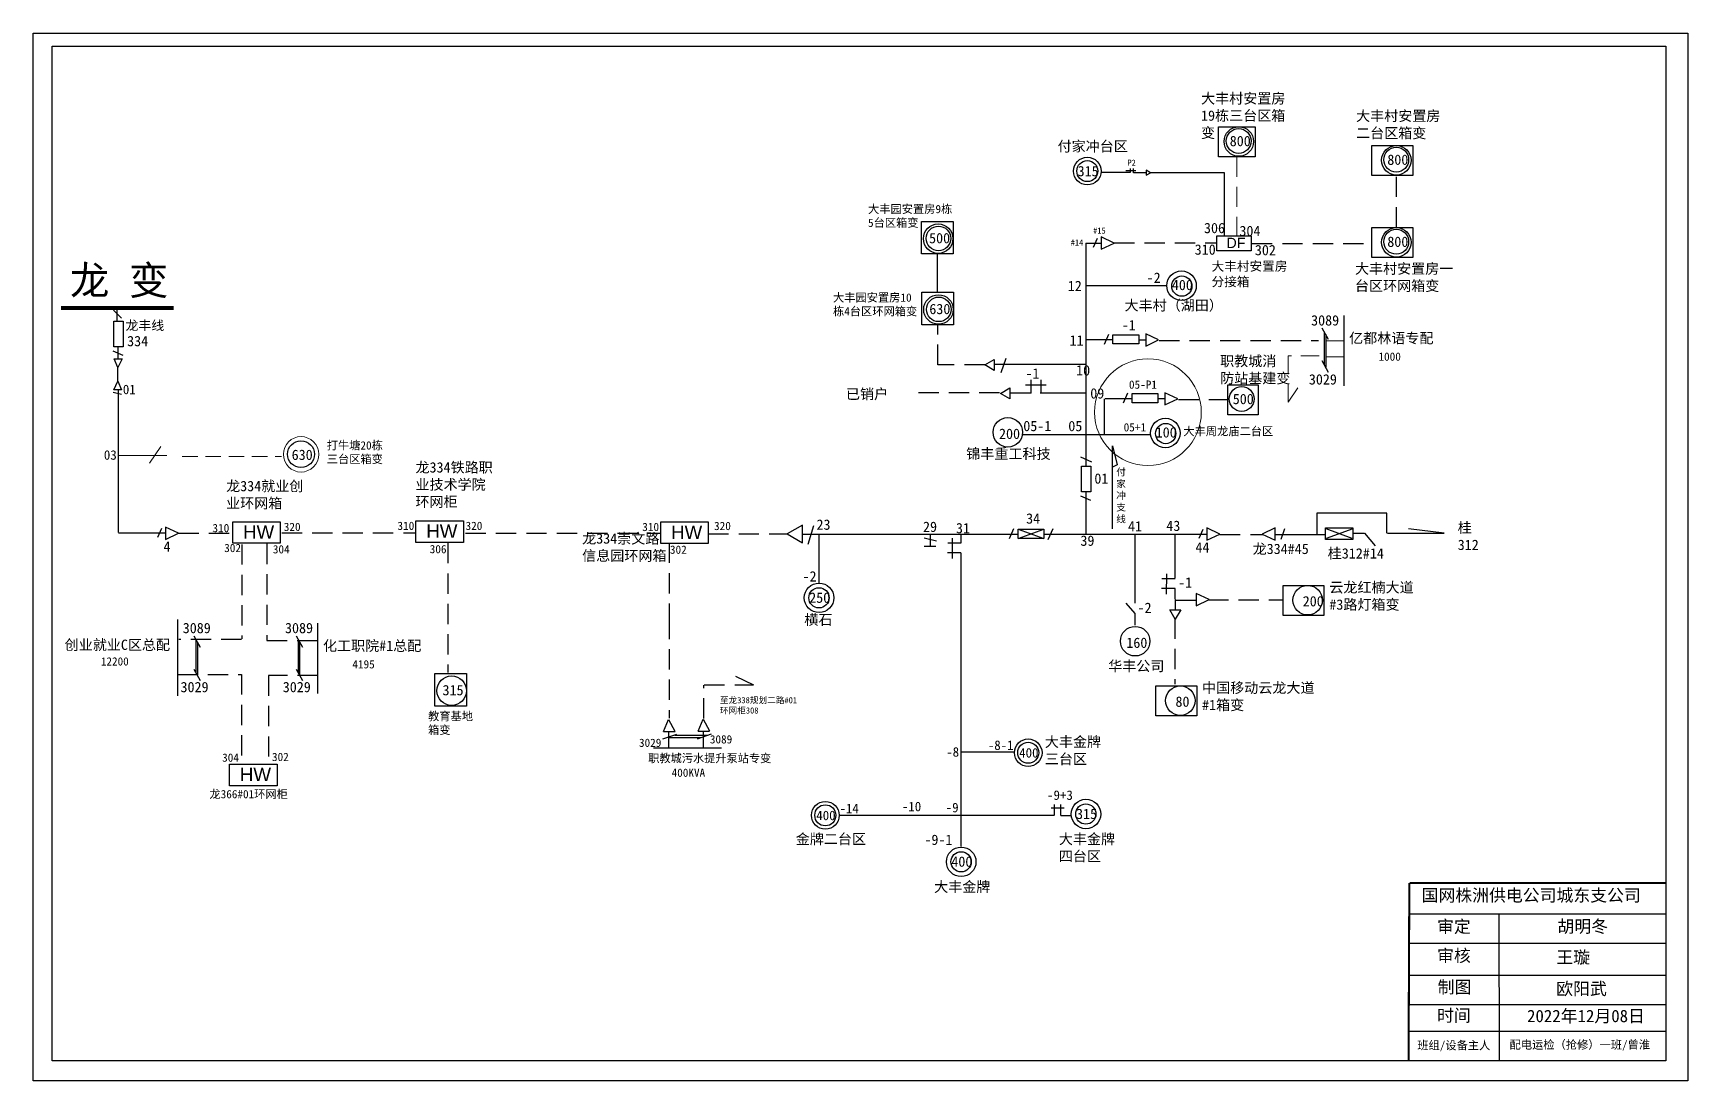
# Model space of a CAD drawing. Extents: x -24 to 377, y -15 to 239.
import ezdxf

# ---------------------------------------------------------------- set-up
doc = ezdxf.new("R2010")
doc.units = 0
doc.header["$LTSCALE"] = 0.774411
doc.linetypes.add('ACAD_ISO02W100', pattern=[15, 12, -3])
doc.linetypes.add('DASHED2', pattern=[9.525, 6.35, -3.175])
doc.layers.get('0').update_dxf_attribs({"linetype": 'CONTINUOUS'})
doc.layers.add('0-RefEdit0', color=7, linetype='CONTINUOUS')
doc.styles.add('SimSun_txtstyle_1.99_0_0', font='', dxfattribs={"height": 1.9941})
doc.styles.add('SimSun_txtstyle_2.00_0_0', font='', dxfattribs={"height": 2})
doc.styles.add('SimSun_txtstyle_2.30_0_0', font='', dxfattribs={"height": 2.3})
doc.styles.add('SimSun_txtstyle_2.50_0_0', font='', dxfattribs={"height": 2.5})
doc.styles.get("Standard").update_dxf_attribs({"font": '', "height": 2.5})
doc.styles.add('字体', font='', dxfattribs={"height": 2.5})
doc.styles.add('宋体_txtstyle_200.00_0_0200', font='SIMSUN.TTC', dxfattribs={"height": 200})
doc.styles.add('宋体_txtstyle_3.00_0_0', font='SIMSUN.TTC', dxfattribs={"height": 3})
doc.styles.add('楷体_GB2312_txtstyle_2.50_0_0', font='', dxfattribs={"height": 2.5})
doc.styles.get('SimSun_txtstyle_1.99_0_0').set_extended_font_data('SimSun')
doc.styles.get('SimSun_txtstyle_2.00_0_0').set_extended_font_data('SimSun')
doc.styles.get('SimSun_txtstyle_2.30_0_0').set_extended_font_data('SimSun')
doc.styles.get('SimSun_txtstyle_2.50_0_0').set_extended_font_data('SimSun')
doc.styles.get('Standard').set_extended_font_data('SimSun')
doc.styles.get('字体').set_extended_font_data('楷体_GB2312')
doc.styles.get('楷体_GB2312_txtstyle_2.50_0_0').set_extended_font_data('楷体_GB2312')

msp = doc.modelspace()

# ---------------------------------------------------------------- linework, layer by layer
at = {"linetype": 'DASHED2'}
for p, q in [((306.45, 192.29), (306.45, 204.86)), ((237.95, 188.52), (262.9, 188.52)), ((271.4, 188.38), (300.29, 188.38)), ((248.9, 164.81), (287.54, 164.82)), ((210.14, 152.1), (188.14, 152.1)), ((253.55, 150.52), (265.47, 150.52)), ((10.93, 118.05), (24.18, 118.05)), ((35.99, 118.2), (68.53, 118.2)), ((80.58, 118.06), (128.03, 118.06)), ((139.48, 117.94), (158.62, 117.94)), ((263.63, 117.77), (274.15, 117.77)), ((26.31, 115.36), (26.3, 92.43)), ((32.35, 115.48), (32.35, 92.02)), ((76.3, 115.68), (76.3, 84.26)), ((129.96, 115.76), (129.96, 97.29)), ((260.75, 101.93), (278.73, 101.93)), ((129.96, 97.29), (129.96, 73.21)), ((252.67, 97.38), (252.67, 81.44)), ((26.21, 92.27), (11, 92.27)), ((32.35, 92.02), (44.91, 92.02)), ((10.69, 83.81), (26.21, 83.81)), ((26.21, 83.81), (26.21, 61.88)), ((44.72, 83.53), (32.77, 83.53)), ((32.77, 83.53), (32.77, 62.31)), ((138.38, 73.13), (138.38, 81.2))]:
    msp.add_line(p, q, dxfattribs=at)
at = {"linetype": 'Continuous'}
for p, q in [((233.86, 189.62), (232.84, 187.42)), ((237.95, 188.47), (234.83, 189.96)), ((234.83, 189.81), (234.83, 186.99)), ((231.07, 188.47), (231.08, 134.33)), ((231.07, 188.47), (234.74, 188.47)), ((234.83, 186.99), (237.95, 188.47)), ((231.08, 178.14), (250.5, 178.14)), ((-2.9, 170.23), (-4.88, 172.21)), ((293.66, 170.93), (293.66, 153.8)), ((237.71, 164.97), (231.1, 164.97)), ((235.59, 163.97), (236.63, 166.39)), ((244.02, 165.01), (245.62, 165.01)), ((248.74, 164.97), (245.62, 166.45)), ((245.62, 166.3), (245.62, 163.48)), ((245.62, 163.48), (248.74, 164.97)), ((288.34, 167.9), (289.88, 165.12)), ((288.92, 166.86), (288.92, 158.95)), ((289.3, 166.28), (289.3, 158.36)), ((-2.47, 161.18), (-4.89, 162.23)), ((-3.67, 160.32), (-3.67, 163.18)), ((-3.76, 154.96), (-3.76, 158.27)), ((288.36, 159.95), (289.91, 157.18)), ((-3.7, 152.87), (-3.71, 118.21)), ((231.07, 152.06), (220.04, 152.06)), ((235.65, 141.95), (235.65, 150.69)), ((242.36, 150.68), (235.75, 150.68)), ((240.24, 149.68), (241.28, 152.1)), ((248.67, 150.73), (250.27, 150.73)), ((253.39, 150.68), (250.27, 152.16)), ((250.27, 152.02), (250.27, 149.19)), ((250.27, 149.19), (253.39, 150.68)), ((215.78, 142.05), (231.08, 142.05)), ((231.35, 142.04), (246.66, 142.04)), ((232.53, 135.33), (229.9, 136.54)), ((237.54, 119.13), (237.54, 139.3)), ((237.54, 139.3), (238.68, 134.65)), ((238.68, 134.65), (237.55, 134.11)), ((232.31, 125.98), (229.89, 127.02)), ((231.1, 127.98), (231.1, 117.85)), ((304.11, 122.95), (287.13, 122.95)), ((287.13, 122.95), (287.13, 117.84)), ((304.11, 118.08), (304.11, 122.95)), ((-3.65, 118.2), (7.81, 118.2)), ((6.84, 119.19), (5.82, 117)), ((10.93, 118.05), (7.81, 119.53)), ((7.81, 119.38), (7.81, 116.56)), ((7.81, 116.56), (10.93, 118.05)), ((162.34, 117.82), (214.69, 117.82)), ((165.01, 119.89), (163.6, 115.34)), ((166.31, 117.82), (166.31, 105.89)), ((194.86, 116.16), (191.89, 116.9)), ((193.29, 117.87), (193.29, 114.88)), ((200.79, 117.79), (200.79, 115.71)), ((212.59, 116.77), (213.63, 119.19)), ((214.68, 119.03), (220.93, 116.81)), ((214.68, 116.81), (220.93, 119.03)), ((221.03, 117.87), (260.46, 117.87)), ((221.93, 116.55), (223.15, 119.18)), ((242.96, 117.77), (242.96, 101.07)), ((252.79, 107.12), (252.79, 117.66)), ((259.5, 119), (258.47, 116.8)), ((263.58, 117.85), (260.46, 119.34)), ((260.46, 119.19), (260.46, 116.37)), ((260.46, 116.37), (263.58, 117.85)), ((277.01, 119.36), (273.88, 117.87)), ((273.88, 117.87), (277.01, 116.39)), ((277.01, 116.54), (277.01, 119.36)), ((277.02, 117.77), (280.25, 117.75)), ((279.3, 119.14), (278.42, 116.58)), ((280.16, 117.79), (288.98, 117.79)), ((295.89, 119.14), (289.42, 116.77)), ((295.68, 116.77), (289.42, 119.14)), ((295.89, 118.06), (298.7, 118.06)), ((298.7, 118.06), (301.29, 115.04)), ((304.32, 118.11), (318.05, 118.11)), ((318.05, 118.11), (309.4, 119.11)), ((194.71, 114.82), (191.89, 114.82)), ((200.79, 113.34), (200.79, 42.02)), ((240.79, 101.07), (242.96, 98.62)), ((252.68, 101.85), (257.84, 101.85)), ((261, 101.97), (257.88, 103.45)), ((257.88, 103.31), (257.88, 100.48)), ((257.88, 100.48), (261, 101.97)), ((10.69, 97.13), (10.69, 78.64)), ((242.96, 98.62), (242.96, 95.74)), ((14.63, 93.2), (16.18, 90.43)), ((39.45, 93.2), (40.99, 90.43)), ((44.69, 96.27), (44.69, 79.14)), ((15.14, 92.21), (15.14, 84.29)), ((15.51, 91.62), (15.51, 83.71)), ((39.95, 92.21), (39.95, 84.29)), ((40.32, 91.62), (40.32, 83.71)), ((14.63, 85.1), (16.18, 82.33)), ((39.45, 85.1), (40.99, 82.33)), ((128.62, 69.99), (129.86, 72.9)), ((129.86, 72.9), (131.38, 70.07)), ((137.01, 70.04), (138.26, 72.95)), ((138.26, 72.95), (139.78, 70.12)), ((128.43, 68.16), (131.86, 69.31)), ((128.62, 69.99), (131.42, 69.99)), ((129.8, 68.5), (137.61, 68.5)), ((129.89, 65.98), (129.89, 70.03)), ((131.36, 69.1), (139.36, 69.1)), ((136.82, 68.2), (140.26, 69.36)), ((137.01, 70.04), (139.81, 70.04)), ((138.28, 66.03), (138.28, 70.08)), ((126.21, 65.98), (142.69, 65.98)), ((200.75, 64.98), (213.67, 64.98)), ((223.38, 52.25), (223.38, 49.57)), ((224.99, 49.57), (224.99, 52.27)), ((222.71, 51.45), (225.79, 51.45)), ((225.04, 49.57), (227.42, 49.57)), ((309.62, 25.68), (371.98, 25.68)), ((331.26, 25.67), (331.34, -9.96)), ((309.62, 18.58), (371.98, 18.58)), ((309.62, 10.83), (371.98, 10.83)), ((309.62, 3.72), (371.98, 3.72)), ((309.26, -2.74), (371.63, -2.74))]:
    msp.add_line(p, q, dxfattribs=at)
for p, q in [((262.9, 190.23), (271.22, 190.23)), ((262.9, 186.58), (262.9, 190.23)), ((271.22, 190.23), (271.22, 186.58)), ((271.22, 186.58), (262.9, 186.58))]:
    msp.add_line(p, q)
at = {"linetype": 'ACAD_ISO02W100'}
msp.add_line((-3.99, 169.63), (-3.98, 172.72), dxfattribs=at)
at = {"color": 7, "linetype": 'Continuous', "lineweight": 0, "ltscale": 0.917004}
for p, q in [((289.3, 164.72), (293.66, 164.72)), ((289.3, 160.87), (293.66, 160.87))]:
    msp.add_line(p, q, dxfattribs=at)
at = {"color": 7, "linetype": 'DASHED2', "lineweight": 0, "ltscale": 0.917004}
for p, q in [((287.73, 161.15), (280.21, 161.15)), ((280.21, 161.15), (280.21, 149.86)), ((280.21, 149.86), (282.5, 153.35))]:
    msp.add_line(p, q, dxfattribs=at)
at = {"linetype": 'Continuous', "ltscale": 2}
for p, q in [((-3.77, 158.26), (-4.66, 160.35)), ((-4.66, 160.35), (-2.77, 160.35)), ((-2.77, 160.35), (-3.77, 158.26)), ((-4.76, 152.86), (-3.77, 154.95)), ((-2.87, 152.86), (-4.76, 152.86)), ((-3.77, 154.95), (-2.87, 152.86))]:
    msp.add_line(p, q, dxfattribs=at)
at = {"ltscale": 2}
for p, q in [((216.44, 154.07), (221.42, 154.06)), ((217.86, 152.04), (217.86, 155.28)), ((220.21, 152.01), (220.21, 155.25)), ((217.85, 152.06), (212.68, 152.04)), ((198.76, 111.92), (198.77, 116.9)), ((200.79, 113.34), (197.55, 113.34)), ((200.82, 115.68), (197.58, 115.68)), ((252.72, 104.67), (249.48, 104.67)), ((252.75, 107.02), (249.52, 107.02)), ((250.69, 103.26), (250.7, 108.23)), ((252.7, 104.66), (252.72, 99.49))]:
    msp.add_line(p, q, dxfattribs=at)
at = {"color": 7, "linetype": 'Continuous', "lineweight": 0, "ltscale": 1.12189}
for p, q in [((-3.71, 136.89), (8.07, 136.89)), ((6.61, 139.13), (3.92, 135.09))]:
    msp.add_line(p, q, dxfattribs=at)
at = {"color": 7, "linetype": 'DASHED2', "lineweight": 0, "ltscale": 0.76354}
msp.add_line((11.84, 136.68), (35.93, 136.68), dxfattribs=at)
at = {"color": 7, "linetype": 'DASHED2'}
for p, q in [((138.51, 81.27), (150.44, 81.27)), ((150.51, 81.2), (146.15, 83.32))]:
    msp.add_line(p, q, dxfattribs=at)
at = {"linetype": 'Continuous'}
for points in [[(-24.35, 239.43), (377.17, 239.43), (377.17, -14.84), (-24.35, -14.84)], [(-19.72, 236.26), (371.84, 236.26), (371.84, -9.96), (-19.72, -9.96)], [(263.31, 216.68), (272.17, 216.68), (272.17, 209.42), (263.31, 209.42)], [(300.48, 212.14), (310.4, 212.14), (310.4, 204.88), (300.48, 204.88)], [(191.21, 193.74), (198.88, 193.74), (198.88, 185.83), (191.21, 185.83)], [(300.48, 192.24), (310.4, 192.24), (310.4, 184.97), (300.48, 184.97)], [(191.27, 176.54), (198.94, 176.54), (198.94, 168.63), (191.27, 168.63)], [(-2.51, 169.53), (-2.51, 163.27), (-4.73, 163.27), (-4.73, 169.53)], [(243.93, 164), (237.67, 164), (237.67, 166.23), (243.93, 166.23)], [(265.53, 154.08), (272.9, 154.08), (272.9, 146.82), (265.53, 146.82)], [(248.58, 149.72), (242.32, 149.72), (242.32, 151.94), (248.58, 151.94)], [(232.27, 134.32), (232.27, 128.07), (230.05, 128.07), (230.05, 134.32)], [(24.08, 120.87), (35.64, 120.87), (35.64, 115.63), (24.08, 115.63)], [(68.53, 121.06), (80.09, 121.06), (80.09, 115.82), (68.53, 115.82)], [(127.93, 120.79), (139.48, 120.79), (139.48, 115.55), (127.93, 115.55)], [(158.61, 117.88), (162.32, 115.74), (162.32, 120.02)], [(220.93, 116.81), (214.68, 116.81), (214.68, 119.03), (220.93, 119.03)], [(295.89, 119.36), (295.89, 116.55), (289.2, 116.55), (289.2, 119.36)], [(278.95, 105.38), (288.86, 105.38), (288.86, 98.12), (278.95, 98.12)], [(73.15, 84.04), (80.81, 84.04), (80.81, 76.13), (73.15, 76.13)], [(248.07, 81.02), (257.99, 81.02), (257.99, 73.75), (248.07, 73.75)], [(23.3, 62.01), (34.86, 62.01), (34.86, 56.77), (23.3, 56.77)]]:
    msp.add_lwpolyline(points, close=True, dxfattribs=at)
at = {"color": 7, "linetype": 'DASHED2', "lineweight": 0, "ltscale": 0.987573}
msp.add_lwpolyline([(267.74, 209.42), (267.74, 190.23)], dxfattribs=at)
at = {"color": 7, "linetype": 'Continuous'}
for points in [[(241.83, 206.55), (241.83, 205.57), (234.77, 205.57)], [(240.79, 206.06), (243.22, 206.06)], [(245.71, 205.54), (242.63, 205.54), (242.63, 206.54)], [(264.77, 190.23), (264.77, 205.54), (246.78, 205.54)], [(195.11, 176.54), (195.11, 185.76)], [(231.01, 159.04), (208.79, 159.04)], [(210.53, 157.06), (211.77, 160.53)]]:
    msp.add_lwpolyline(points, dxfattribs=at)
msp.add_lwpolyline([(246.78, 205.54), (245.71, 206.16), (245.71, 204.92)], close=True, dxfattribs=at)
at = {"linetype": 'Continuous'}
for points, const_width in [([(9.79, 172.74), (-17.61, 172.74)], 1), ([(309.58, 33.18), (309.39, -9.96)], 0.5), ([(309.62, 33.18), (371.98, 33.18)], 0.5)]:
    msp.add_lwpolyline(points, dxfattribs=dict(at, const_width=const_width))
at = {"color": 7, "linetype": 'DASHED2'}
msp.add_lwpolyline([(206.54, 158.91), (195.16, 158.91), (195.16, 168.7)], dxfattribs=at)
for points in [[(206.54, 158.91), (208.85, 160.24), (208.85, 157.58)], [(210.38, 151.98), (212.68, 153.31), (212.68, 150.66)], [(252.78, 97.19), (251.45, 99.49), (254.11, 99.49)]]:
    msp.add_lwpolyline(points, close=True)
at = {"linetype": 'Continuous'}
for centre, radius in [((268.21, 213.11), 3.58), ((268.17, 213.25), 3.01), ((306.44, 208.57), 3.58), ((306.4, 208.71), 3.01), ((195.26, 189.55), 3.58), ((195.33, 189.6), 2.98), ((306.44, 188.66), 3.58), ((306.4, 188.8), 3.01), ((254.31, 178.14), 3.58), ((254.38, 178.03), 2.46), ((195.32, 172.35), 3.58), ((195.39, 172.39), 2.98), ((268.9, 150.65), 3.01), ((212.15, 142.56), 3.58), ((250.39, 142.37), 3.58), ((250.46, 142.25), 2.46), ((40.65, 137.25), 3.26), ((166.36, 102.38), 3.58), ((166.34, 102.39), 2.46), ((284.9, 101.81), 3.58), ((243.05, 91.86), 3.58), ((77.2, 79.85), 3.58), ((254.03, 77.44), 3.58), ((231.11, 49.92), 3.58), ((231.08, 49.92), 2.46), ((200.85, 38.32), 3.58), ((200.82, 38.33), 2.46)]:
    msp.add_circle(centre, radius, dxfattribs=at)
for centre, radius in [((231.44, 205.94), 3.35), ((231.44, 205.94), 2.55), ((217.1, 64.8), 3.35), ((217.1, 64.8), 2.55), ((167.87, 49.61), 3.35), ((167.87, 49.61), 2.55)]:
    msp.add_circle(centre, radius)
at = {"color": 12, "linetype": 'Continuous', "lineweight": 0, "ltscale": 0.985653, "true_color": 0xc00000}
msp.add_circle((246.15, 147.43), 12.95, dxfattribs=at)
at = {"color": 7, "linetype": 'Continuous', "lineweight": 0, "ltscale": 0.336735}
msp.add_circle((40.67, 137.21), 4.3, dxfattribs=at)
at = {"layer": '0-RefEdit0', "linetype": 'ByBlock', "ltscale": 2}
for p, q in [((-4.96, 152.28), (-2.86, 151.83)), ((200.59, 49.6), (171.3, 49.6)), ((223.31, 49.6), (200.76, 49.6))]:
    msp.add_line(p, q, dxfattribs=at)

# ---------------------------------------------------------------- texts
at = {"linetype": 'Continuous', "attachment_point": 1}
for s, insert, char_height, width, style in [('大丰村安置房19栋三台区箱变', (259.04, 224.83), 2.5, 22.7193, '楷体_GB2312_txtstyle_2.50_0_0'), ('大丰村安置房二台区箱变', (296.65, 220.59), 2.5, 22.7193, '字体'), ('{\\fSimSun|b0|i0|c134|p2;大丰园安置房9栋5台区箱变}', (178.23, 197.73), 2, 21.3996, '字体'), ('龙 变', (-15.39, 182.92), 7, 28.4432, '字体'), ('大丰村安置房一台区环网箱变', (296.39, 183.52), 2.5, 24.7007, '字体'), ('{\\fSimSun|b0|i0|c134|p2;大丰园安置房10栋4台区环网箱变}', (169.73, 176.25), 2, 21.3996, '字体'), ('大丰村（湖田）', (240.47, 174.62), 2.5, 26.2663, '字体'), ('职教城消^M^J防站基建变', (263.67, 161.11), 2.5, 22.7193, '楷体_GB2312_txtstyle_2.50_0_0'), ('{\\fSimSun|b0|i0|c134|p2;已销户}', (172.88, 153.11), 2.5, 21.1253, '字体'), ('05-P1', (241.54, 155.13), 2, 5.6554, 'SimSun_txtstyle_2.00_0_0'), ('05+1', (240.26, 144.78), 2, 5.6554, 'SimSun_txtstyle_2.00_0_0'), ('{\\fSimSun|b0|i0|c134|p2;大丰周龙庙二台区}', (254.74, 143.82), 2, 26.7756, '字体'), ('630', (38.39, 138.35), 2.5, 5.6554, 'SimSun_txtstyle_2.50_0_0'), ('锦丰重工科技', (202.08, 138.61), 2.5, 21.1253, '字体'), ('{\\fSimSun|b0|i0|c134|p2;龙334铁路职业技术学院环网柜}', (68.43, 135.3), 2.5, 20.1364, '字体'), ('付\\P家\\P冲\\P支\\P线', (238.47, 133.77), 1.71, 14.4525, '字体'), ('{\\fSimSun|b0|i0|c134|p2;龙}334{\\fSimSun|b0|i0|c134|p2;就业创业环网箱}', (22.49, 130.77), 2.5, 20.1364, '字体'), ('{\\fArial|b0|i0|c0|p32;HW}', (26.6, 120.01), 3.248, 27.4461, '字体'), ('{\\fArial|b0|i0|c0|p32;HW}', (71.05, 120.2), 3.248, 27.4461, '字体'), ('{\\fSimSun|b0|i0|c134|p2;龙334崇文路信息园环网箱}', (108.87, 118.04), 2.5, 21.5386, '字体'), ('{\\fArial|b0|i0|c0|p32;HW}', (130.45, 119.93), 3.248, 27.4461, '字体'), ('桂312#14', (289.78, 114.42), 2.5, 16.4877, '字体'), ('云龙红楠大道\\P#3路灯箱变', (290.17, 106.18), 2.5, 27.3333, '字体'), ('横石', (162.78, 98.34), 2.5, 21.1253, '字体'), ('华丰公司', (236.51, 87.08), 2.5, 21.1253, '字体'), ('中国移动云龙大道#1箱变', (259.29, 81.81), 2.5, 27.3333, '字体'), ('大丰金牌三台区', (221.15, 68.7), 2.5, 15.4623, '字体'), ('{\\fArial|b0|i0|c0|p32;HW}', (25.82, 61.15), 3.248, 27.4461, '字体'), ('金牌二台区', (160.7, 45.12), 2.5, 18.5857, '字体'), ('{\\fSimSun|b0|i0|c134|p2;大丰金牌四台区}', (224.54, 45.11), 2.5, 14.8386, '字体'), ('大丰金牌', (194.28, 33.52), 2.5, 14.8386, '字体'), ('审定', (316.31, 24.12), 3, 23.4615, '字体'), ('审核', (316.31, 17.06), 3, 23.4615, '字体'), ('制图', (316.47, 9.44), 3, 23.4615, '字体'), ('欧阳武', (345.22, 9.04), 3, 23.4615, '宋体_txtstyle_3.00_0_0'), ('时间', (316.31, 2.55), 3, 23.4615, '字体')]:
    msp.add_mtext(s, dxfattribs=dict(at, insert=insert, char_height=char_height, width=width, style=style))
at = {"attachment_point": 1}
for s, insert, char_height, width in [('付家冲台区', (224.23, 213.22), 2.5, 34.2024), ('315', (229.09, 207.19), 2.5, 5.6659), ('#14', (227.42, 189.38), 1.5, 15.9485), ('#15', (232.85, 192.25), 1.5, 15.9485), ('310', (257.5, 188.15), 2.5, 15.9485), ('302', (272.1, 188.02), 2.5, 15.9485), ('{\\f\uffbfﾬￌﾣﾤ_GB2312|b0|i0|c134|p49;大丰村安置房分接箱}', (261.59, 183.99), 2.2496, 19.8877), ('12', (226.7, 179.33), 2.5, 15.9485), ('01', (-2.57, 154.11), 2.3, 4.8377), ('{\\H0.8696x;320}', (36.47, 120.61), 2.3, 4.8377), ('{\\H0.8696x;310}', (64.06, 120.86), 2.3, 4.8377), ('{\\H0.8696x;320}', (80.58, 120.86), 2.3, 4.8377), ('{\\H0.8696x;310}', (123.46, 120.59), 2.3, 4.8377), ('{\\H0.8696x;320}', (140.87, 120.83), 2.3, 4.8377), ('{\\H0.8696x;310}', (19.17, 120.32), 2.3, 4.8377), ('{\\H0.8696x;302}', (22.02, 115.49), 2.3, 4.8377), ('{\\H0.8696x;304}', (33.82, 115.17), 2.3, 4.8377), ('{\\H0.8696x;306}', (71.88, 115.21), 2.3, 4.8377), ('{\\H0.8696x;302}', (130.17, 115.08), 2.3, 4.8377), ('创业就业{\\fKaiTi_GB2312|b0|i0|c134|p49;C}区总配', (-16.69, 92.25), 2.5, 29.7828), ('化工职院#1总配', (45.99, 92.01), 2.5, 24.7493), ('{\\fKaiTi_GB2312|b0|i0|c134|p49;12200}', (-7.92, 87.96), 1.9941, 22.9595), ('{\\fKaiTi_GB2312|b0|i0|c134|p49;4195}', (53.12, 87.26), 1.9941, 60.8356), ('{\\H0.8696x;304}', (21.52, 64.61), 2.3, 4.8377), ('{\\H0.8696x;302}', (33.61, 64.78), 2.3, 4.8377), ('-8', (197.21, 66.14), 2.3, 4.8377), ('-8-1', (207.3, 67.77), 2.3, 4.8377), ('400', (214.91, 65.93), 2.3, 4.8377), ('龙{\\fKaiTi_GB2312|b0|i0|c134|p49;366#01}环网柜', (18.44, 55.75), 1.9941, 28.7276), ('-14', (171.31, 52.43), 2.3, 4.8377), ('-10', (186.45, 52.9), 2.3, 4.8377), ('-9', (197.09, 52.65), 2.3, 4.8377), ('-9+3', (221.68, 55.66), 2.3, 4.8377), ('400', (165.68, 50.74), 2.3, 4.8377)]:
    msp.add_mtext(s, dxfattribs=dict(at, insert=insert, char_height=char_height, width=width))
at = {"linetype": 'Continuous', "attachment_point": 1}
for s, insert, char_height, width in [('800', (266, 214.49), 2.5, 5.6554), ('800', (304.23, 209.96), 2.5, 5.6554), ('500', (193.05, 190.93), 2.5, 5.6554), ('{\\fArial|b0|i0|c0|p32;DF}', (265.18, 189.77), 2.5, 5.6554), ('800', (304.23, 190.05), 2.5, 5.6554), ('-2', (245.84, 181.32), 2.5, 5.6554), ('400', (251.95, 179.56), 2.5, 5.6554), ('630', (193.11, 173.73), 2.5, 5.6554), ('龙丰线', (-1.94, 169.65), 2.3, 10.143), ('-1', (239.79, 169.82), 2.5, 5.6554), ('3089', (285.74, 170.97), 2.5, 5.6554), ('334', (-1.53, 165.95), 2.5, 5.6554), ('11', (227.14, 166.1), 2.5, 5.6554), ('-1', (216.43, 158.09), 2.5, 5.6554), ('10', (228.73, 158.84), 2.5, 5.6554), ('3029', (285.2, 156.65), 2.5, 5.6554), ('09', (232.16, 153.25), 2.5, 5.6554), ('500', (266.73, 151.89), 2.5, 5.6554), ('05-1', (215.91, 145.34), 2.5, 5.6554), ('05', (226.83, 145.33), 2.5, 5.6554), ('200', (210.02, 143.45), 2.5, 5.6554), ('100', (248.03, 143.79), 2.5, 5.6554), ('01', (233.16, 132.59), 2.5, 5.6554), ('23', (165.73, 121.4), 2.5, 5.6554), ('29', (191.58, 120.88), 2.5, 5.6554), ('31', (199.57, 120.55), 2.5, 5.6554), ('34', (216.59, 122.89), 2.5, 5.6554), ('41', (241.32, 121), 2.5, 5.6554), ('43', (250.61, 121.12), 2.5, 5.6554), ('桂312', (321.32, 120.67), 2.5, 5.6554), ('39', (229.77, 117.51), 2.5, 5.6554), ('4', (7.29, 116.07), 2.5, 5.6554), ('44', (257.68, 115.88), 2.5, 5.6554), ('龙334#45', (271.56, 115.52), 2.5, 19.4506), ('-2', (162.34, 108.85), 2.5, 5.6554), ('-1', (253.48, 107.36), 2.5, 5.6554), ('250', (163.96, 103.68), 2.5, 5.6554), ('-2', (243.63, 101.22), 2.5, 5.6554), ('200', (283.71, 102.81), 2.5, 5.6554), ('3089', (11.96, 96.31), 2.5, 5.6554), ('3089', (36.77, 96.31), 2.5, 5.6554), ('160', (240.91, 92.74), 2.5, 5.6554), ('3029', (11.42, 81.99), 2.5, 5.6554), ('3029', (36.23, 81.99), 2.5, 5.6554), ('315', (74.99, 81.24), 2.5, 5.6554), ('80', (252.83, 78.45), 2.5, 5.6554), ('315', (228.71, 51.22), 2.5, 5.6554), ('-9-1', (191.92, 44.93), 2.5, 5.6554), ('400', (198.45, 39.63), 2.5, 5.6554)]:
    msp.add_mtext(s, dxfattribs=dict(at, insert=insert, char_height=char_height, width=width))
at = {"color": 7, "linetype": 'Continuous', "insert": (241.18, 208.74), "char_height": 1.5, "width": 1.96, "attachment_point": 1}
msp.add_mtext('P2', dxfattribs=at)
at = {"attachment_point": 1}
for s, insert, char_height, width, style in [('306', (259.75, 193.38), 2.5, 15.9485, 'SimSun_txtstyle_2.50_0_0'), ('304', (268.35, 192.67), 2.5, 15.9485, 'SimSun_txtstyle_2.50_0_0'), ('亿都林语专配', (294.97, 166.66), 2.5, 24.7493, 'SimSun_txtstyle_2.50_0_0'), ('1000', (302.09, 161.92), 1.994, 60.8356, 'SimSun_txtstyle_1.99_0_0'), ('打牛塘20栋三台区箱变', (46.89, 140.38), 2, 16.1868, 'SimSun_txtstyle_2.00_0_0'), ('03', (-7.18, 138.2), 2.3, 4.8377, 'SimSun_txtstyle_2.30_0_0'), ('{\\f\uffbfﾬￌﾣﾤ_GB2312|b0|i0|c134|p49;教育基地箱变}', (71.49, 74.66), 2, 12.8206, 'SimSun_txtstyle_2.00_0_0'), ('职教城污水提升泵站专变', (124.91, 64.46), 1.989, 32.0815, '字体')]:
    msp.add_mtext(s, dxfattribs=dict(at, insert=insert, char_height=char_height, width=width, style=style))
at = {"color": 7, "insert": (142.3, 78.3), "char_height": 1.5, "width": 19.9518, "attachment_point": 1}
msp.add_mtext('{\\C0;至龙338规划二路#01环网柜308}', dxfattribs=at)
at = {"color": 0, "char_height": 1.994, "attachment_point": 1}
for s, insert, width in [('3089', (139.86, 69.05), 8.7446), ('3029', (122.66, 68.21), 8.7446), ('400KVA', (130.58, 60.95), 22.9595)]:
    msp.add_mtext(s, dxfattribs=dict(at, insert=insert, width=width))
at = {"color": 7, "linetype": 'Continuous', "char_height": 3, "attachment_point": 1, "style": '宋体_txtstyle_3.00_0_0'}
for s, insert, width in [('国网株洲供电公司城东支公司', (312.55, 31.71), 82.0179), ('胡明冬', (345.52, 24.16), 23.4615)]:
    msp.add_mtext(s, dxfattribs=dict(at, insert=insert, width=width))
at = {"color": 7, "linetype": 'Continuous', "true_color": 0xffffff, "insert": (345.25, 16.68), "char_height": 3, "width": 33.0539, "attachment_point": 1, "style": '字体'}
msp.add_mtext('{\\fSimSun|b0|i0|c134|p2;王璇}', dxfattribs=at)
at = {"color": 7, "linetype": 'Continuous', "lineweight": 0, "ltscale": 0.385815, "insert": (338.14, 2.42), "char_height": 3, "attachment_point": 1, "style": '宋体_txtstyle_3.00_0_0'}
msp.add_mtext('2022年12月08日', dxfattribs=at)
at = {"color": 7, "linetype": 'Continuous', "lineweight": 0, "ltscale": 0.297845, "insert": (311.5, -5.21), "char_height": 2, "attachment_point": 1, "style": '宋体_txtstyle_200.00_0_0200'}
msp.add_mtext('班组/设备主人', dxfattribs=at)
at = {"color": 7, "linetype": 'Continuous', "lineweight": 0, "ltscale": 0.496408, "insert": (333.9, -5.05), "char_height": 2, "attachment_point": 1, "style": '宋体_txtstyle_200.00_0_0200'}
msp.add_mtext('配电运检（抢修）一班/曾淮', dxfattribs=at)

doc.saveas('drawing.dxf')
